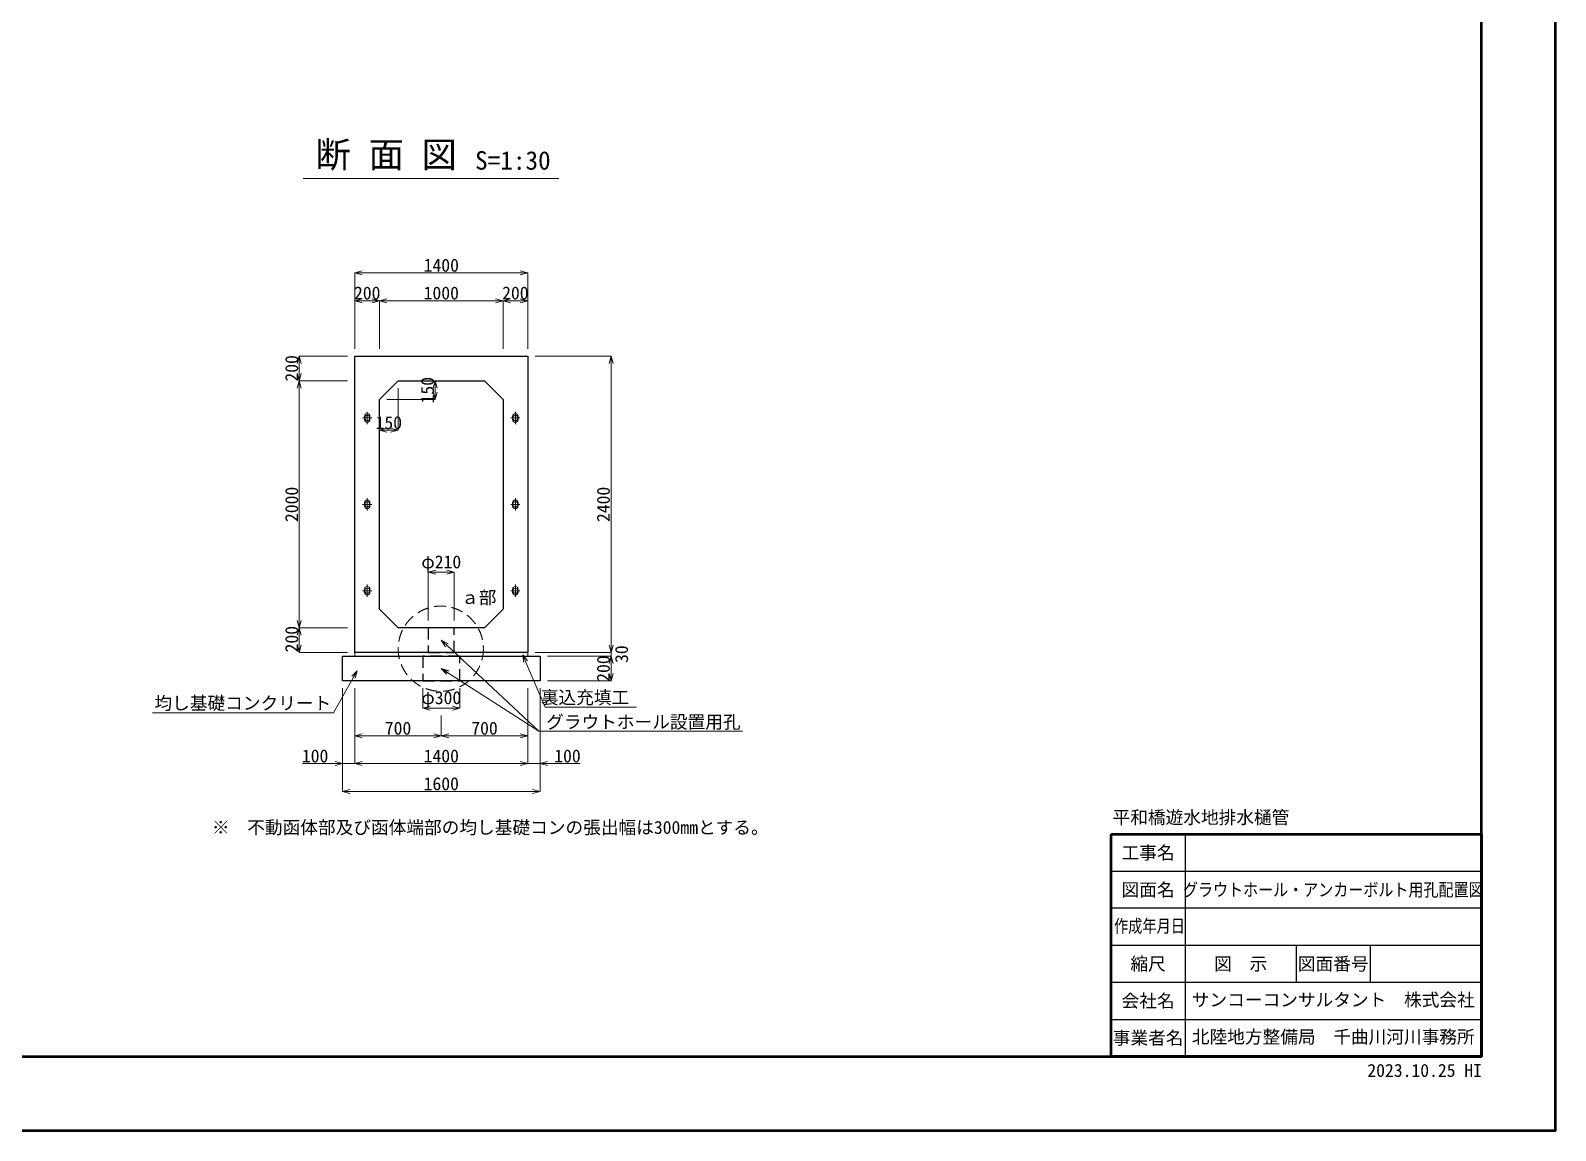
# Model space of a CAD drawing. Extents: x 1000 to 85100, y -10 to 59390.
# Drawn here: x 43923 to 85100, y -10 to 29690 of the extents above; entities that cross this region are included whole.
import ezdxf
from ezdxf import colors
from ezdxf.entities.mleader import LeaderData, LeaderLine
from ezdxf.enums import TextEntityAlignment as Align
from ezdxf.math import Vec2, Vec3

# ---------------------------------------------------------------- set-up
doc = ezdxf.new("R2010")
doc.units = 0
doc.header["$LTSCALE"] = 100
doc.header["$PDMODE"] = 34
doc.linetypes.add('CENTER2', pattern=[28.575, 19.05, -3.175, 3.175, -3.175])
doc.linetypes.add('HIDDEN2', pattern=[4.7625, 3.175, -1.5875])
doc.layers.get('0').update_dxf_attribs({"linetype": 'CONTINUOUS', "lineweight": 0})
doc.layers.get('DEFPOINTS').update_dxf_attribs({"color": 8, "linetype": 'CONTINUOUS', "lineweight": 0})
for name, color, linetype, lineweight in [('0その他', 7, 'CONTINUOUS', 13), ('0タイトル', 7, 'CONTINUOUS', 13), ('0中心線', 7, 'CENTER2', 5), ('0寸法', 7, 'CONTINUOUS', 5), ('0文字', 41, 'CONTINUOUS', 5), ('1Pca-BOX', 3, 'CONTINUOUS', 25), ('1グラウトホール', 1, 'HIDDEN2', 25), ('1シース・トランペットシース', 4, 'CONTINUOUS', 13), ('2均し基礎コンクリート', 140, 'CONTINUOUS', 13), ('2裏込充填工', 6, 'CONTINUOUS', 13), ('D-TTL', 2, 'CONTINUOUS', 50), ('D-TTL-FRAM', 7, 'CONTINUOUS', 50), ('D-TTL-LINE', 7, 'CONTINUOUS', 25), ('D-TTL-TXT', 7, 'CONTINUOUS', 25)]:
    doc.layers.add(name, color=color, linetype=linetype, lineweight=lineweight)
doc.styles.add('寸法文字', font='MS Gothic.ttf')
doc.dimstyles.new('1／100', dxfattribs={"dimscale": 100, "dimtxt": 3.5, "dimasz": 2, "dimexe": 0, "dimexo": 2, "dimgap": 0.3, "dimtad": 1, "dimdec": 0, "dimzin": 1, "dimdsep": 46, "dimtxsty": '寸法文字', "dimblk": 'OPEN30', "dimcen": 2.5, "dimclrd": 256, "dimclre": 256, "dimclrt": 256, "dimadec": 0, "dimazin": 0, "dimtfac": 1, "dimtdec": 0, "dimtmove": 0, "dimatfit": 3, "dimldrblk": 'OPEN30', "dimfxl": 1, "dimlwd": -1, "dimlwe": -1, "dimarcsym": 0})
doc.dimstyles.new('1／30', dxfattribs={"dimscale": 100, "dimtxt": 3.5, "dimasz": 2, "dimexe": 0, "dimexo": 2, "dimgap": 0.3, "dimtad": 1, "dimdec": 0, "dimlfac": 0.3, "dimzin": 1, "dimdsep": 46, "dimtxsty": '寸法文字', "dimblk": 'OPEN30', "dimcen": 2.5, "dimclrd": 256, "dimclre": 256, "dimclrt": 256, "dimadec": 0, "dimazin": 0, "dimtfac": 1, "dimtdec": 0, "dimtmove": 0, "dimatfit": 3, "dimldrblk": 'OPEN30', "dimfxl": 1, "dimlwd": -1, "dimlwe": -1, "dimarcsym": 0})

# ---------------------------------------------------------------- blocks, each defined once
blk = doc.blocks.new('_Open30')
at = {"color": 0, "linetype": 'ByBlock', "lineweight": -2}
for p, q in [((-1, 0.27), (0, 0)), ((0, 0), (-1, -0.27)), ((0, 0), (-1, 0))]:
    blk.add_line(p, q, dxfattribs=at)
blk = doc.blocks.new('*D53')
at = {"layer": '0寸法', "transparency": 16777216}
for p, q in [((52682, 21095), (52682, 22395)), ((52882, 22395), (53148, 22395)), ((53348, 21095), (53348, 22395))]:
    blk.add_line(p, q, dxfattribs=at)
at = {"layer": 'DEFPOINTS', "color": 0, "transparency": 16777216}
for p in [(53348, 22395), (52682, 20895), (53348, 20895)]:
    blk.add_point(p, dxfattribs=at)
at = {"layer": '0寸法', "transparency": 16777216, "xscale": 200, "yscale": 200, "zscale": 200, "rotation": 180}
blk.add_blockref('_Open30', (52682, 22395), dxfattribs=at)
at = {"layer": '0寸法', "transparency": 16777216, "xscale": 200, "yscale": 200, "zscale": 200}
blk.add_blockref('_Open30', (53348, 22395), dxfattribs=at)
at = {"layer": '0寸法', "transparency": 16777216, "insert": (53015, 22600), "char_height": 350, "attachment_point": 5, "style": '寸法文字'}
blk.add_mtext('200', dxfattribs=at)
blk = doc.blocks.new('*D54')
at = {"layer": '0寸法', "transparency": 16777216}
for p, q in [((53348, 21095), (53348, 22395)), ((53548, 22395), (56482, 22395)), ((56682, 21095), (56682, 22395))]:
    blk.add_line(p, q, dxfattribs=at)
at = {"layer": 'DEFPOINTS', "color": 0, "transparency": 16777216}
for p in [(56682, 22395), (53348, 20895), (56682, 20895)]:
    blk.add_point(p, dxfattribs=at)
at = {"layer": '0寸法', "transparency": 16777216, "xscale": 200, "yscale": 200, "zscale": 200, "rotation": 180}
blk.add_blockref('_Open30', (53348, 22395), dxfattribs=at)
at = {"layer": '0寸法', "transparency": 16777216, "xscale": 200, "yscale": 200, "zscale": 200}
blk.add_blockref('_Open30', (56682, 22395), dxfattribs=at)
at = {"layer": '0寸法', "transparency": 16777216, "insert": (55015, 22600), "char_height": 350, "attachment_point": 5, "style": '寸法文字'}
blk.add_mtext('1000', dxfattribs=at)
blk = doc.blocks.new('*D55')
at = {"layer": '0寸法', "transparency": 16777216}
for p, q in [((56682, 21095), (56682, 22395)), ((56882, 22395), (57148, 22395)), ((57348, 21095), (57348, 22395))]:
    blk.add_line(p, q, dxfattribs=at)
at = {"layer": 'DEFPOINTS', "color": 0, "transparency": 16777216}
for p in [(57348, 22395), (56682, 20895), (57348, 20895)]:
    blk.add_point(p, dxfattribs=at)
at = {"layer": '0寸法', "transparency": 16777216, "xscale": 200, "yscale": 200, "zscale": 200, "rotation": 180}
blk.add_blockref('_Open30', (56682, 22395), dxfattribs=at)
at = {"layer": '0寸法', "transparency": 16777216, "xscale": 200, "yscale": 200, "zscale": 200}
blk.add_blockref('_Open30', (57348, 22395), dxfattribs=at)
at = {"layer": '0寸法', "transparency": 16777216, "insert": (57015, 22600), "char_height": 350, "attachment_point": 5, "style": '寸法文字'}
blk.add_mtext('200', dxfattribs=at)
blk = doc.blocks.new('*D56')
at = {"layer": '0寸法', "transparency": 16777216}
for p, q in [((52682, 21095), (52682, 23145)), ((57148, 23145), (52882, 23145)), ((57348, 21095), (57348, 23145))]:
    blk.add_line(p, q, dxfattribs=at)
at = {"layer": 'DEFPOINTS', "color": 0, "transparency": 16777216}
for p in [(52682, 23145), (52682, 20895), (57348, 20895)]:
    blk.add_point(p, dxfattribs=at)
at = {"layer": '0寸法', "transparency": 16777216, "xscale": 200, "yscale": 200, "zscale": 200, "rotation": 180}
blk.add_blockref('_Open30', (52682, 23145), dxfattribs=at)
at = {"layer": '0寸法', "transparency": 16777216, "xscale": 200, "yscale": 200, "zscale": 200}
blk.add_blockref('_Open30', (57348, 23145), dxfattribs=at)
at = {"layer": '0寸法', "transparency": 16777216, "insert": (55015, 23350), "char_height": 350, "attachment_point": 5, "style": '寸法文字'}
blk.add_mtext('1400', dxfattribs=at)
blk = doc.blocks.new('*D57')
at = {"layer": '0寸法', "transparency": 16777216}
for p, q in [((52482, 20229), (51182, 20229)), ((51182, 20029), (51182, 13762)), ((52482, 13562), (51182, 13562))]:
    blk.add_line(p, q, dxfattribs=at)
at = {"layer": 'DEFPOINTS', "color": 0, "transparency": 16777216}
for p in [(52682, 20229), (51182, 13562), (52682, 13562)]:
    blk.add_point(p, dxfattribs=at)
at = {"layer": '0寸法', "transparency": 16777216, "xscale": 200, "yscale": 200, "zscale": 200}
for p, rotation in [((51182, 20229), 90), ((51182, 13562), 270)]:
    blk.add_blockref('_Open30', p, dxfattribs=dict(at, rotation=rotation))
at = {"layer": '0寸法', "transparency": 16777216, "insert": (50977, 16895), "char_height": 350, "attachment_point": 5, "rotation": 90, "style": '寸法文字'}
blk.add_mtext('2000', dxfattribs=at)
blk = doc.blocks.new('*D58')
at = {"layer": '0寸法', "transparency": 16777216}
for p, q in [((52482, 20895), (51182, 20895)), ((51182, 20695), (51182, 20429)), ((52482, 20229), (51182, 20229))]:
    blk.add_line(p, q, dxfattribs=at)
at = {"layer": 'DEFPOINTS', "color": 0, "transparency": 16777216}
for p in [(52682, 20895), (51182, 20229), (52682, 20229)]:
    blk.add_point(p, dxfattribs=at)
at = {"layer": '0寸法', "transparency": 16777216, "xscale": 200, "yscale": 200, "zscale": 200}
for p, rotation in [((51182, 20895), 90), ((51182, 20229), 270)]:
    blk.add_blockref('_Open30', p, dxfattribs=dict(at, rotation=rotation))
at = {"layer": '0寸法', "transparency": 16777216, "insert": (50977, 20568), "char_height": 350, "attachment_point": 5, "rotation": 90, "style": '寸法文字'}
blk.add_mtext('200', dxfattribs=at)
blk = doc.blocks.new('*D59')
at = {"layer": '0寸法', "transparency": 16777216}
for p, q in [((52482, 13562), (51182, 13562)), ((51182, 13362), (51182, 13095)), ((52482, 12895), (51182, 12895))]:
    blk.add_line(p, q, dxfattribs=at)
at = {"layer": 'DEFPOINTS', "color": 0, "transparency": 16777216}
for p in [(52682, 13562), (51182, 12895), (52682, 12895)]:
    blk.add_point(p, dxfattribs=at)
at = {"layer": '0寸法', "transparency": 16777216, "xscale": 200, "yscale": 200, "zscale": 200}
for p, rotation in [((51182, 13562), 90), ((51182, 12895), 270)]:
    blk.add_blockref('_Open30', p, dxfattribs=dict(at, rotation=rotation))
at = {"layer": '0寸法', "transparency": 16777216, "insert": (50977, 13256), "char_height": 350, "attachment_point": 5, "rotation": 90, "style": '寸法文字'}
blk.add_mtext('200', dxfattribs=at)
blk = doc.blocks.new('*D60')
at = {"layer": '0寸法', "transparency": 16777216}
for p, q in [((57548, 20895), (59598, 20895)), ((59598, 20695), (59598, 13095)), ((57548, 12895), (59598, 12895))]:
    blk.add_line(p, q, dxfattribs=at)
at = {"layer": 'DEFPOINTS', "color": 0, "transparency": 16777216}
for p in [(57348, 20895), (57348, 12895), (59598, 12895)]:
    blk.add_point(p, dxfattribs=at)
at = {"layer": '0寸法', "transparency": 16777216, "xscale": 200, "yscale": 200, "zscale": 200}
for p, rotation in [((59598, 20895), 90), ((59598, 12895), 270)]:
    blk.add_blockref('_Open30', p, dxfattribs=dict(at, rotation=rotation))
at = {"layer": '0寸法', "transparency": 16777216, "insert": (59393, 16895), "char_height": 350, "attachment_point": 5, "rotation": 90, "style": '寸法文字'}
blk.add_mtext('2400', dxfattribs=at)
blk = doc.blocks.new('*D61')
at = {"layer": '0寸法', "transparency": 16777216}
for p, q in [((57882, 12795), (59598, 12795)), ((59598, 12595), (59598, 12329)), ((57882, 12129), (59598, 12129))]:
    blk.add_line(p, q, dxfattribs=at)
at = {"layer": 'DEFPOINTS', "color": 0, "transparency": 16777216}
for p in [(57682, 12795), (57682, 12129), (59598, 12129)]:
    blk.add_point(p, dxfattribs=at)
at = {"layer": '0寸法', "transparency": 16777216, "xscale": 200, "yscale": 200, "zscale": 200}
for p, rotation in [((59598, 12795), 90), ((59598, 12129), 270)]:
    blk.add_blockref('_Open30', p, dxfattribs=dict(at, rotation=rotation))
at = {"layer": '0寸法', "transparency": 16777216, "insert": (59393, 12462), "char_height": 350, "attachment_point": 5, "rotation": 90, "style": '寸法文字'}
blk.add_mtext('200', dxfattribs=at)
blk = doc.blocks.new('*D62')
at = {"layer": '0寸法', "transparency": 16777216}
for p, q in [((59598, 13095), (59598, 13295)), ((57548, 12895), (59598, 12895)), ((57882, 12795), (59598, 12795)), ((59598, 12795), (59598, 12895)), ((59598, 12595), (59598, 12395))]:
    blk.add_line(p, q, dxfattribs=at)
at = {"layer": 'DEFPOINTS', "color": 0, "transparency": 16777216}
for p in [(57348, 12895), (57682, 12795), (59598, 12895)]:
    blk.add_point(p, dxfattribs=at)
at = {"layer": '0寸法', "transparency": 16777216, "xscale": 200, "yscale": 200, "zscale": 200}
for p, rotation in [((59598, 12895), 270), ((59598, 12795), 90)]:
    blk.add_blockref('_Open30', p, dxfattribs=dict(at, rotation=rotation))
at = {"layer": '0寸法', "transparency": 16777216, "insert": (59885, 12851), "char_height": 350, "attachment_point": 5, "rotation": 90, "style": '寸法文字'}
blk.add_mtext('30', dxfattribs=at)
blk = doc.blocks.new('*D63')
at = {"layer": '0寸法', "transparency": 16777216}
for p, q in [((52348, 11929), (52348, 9145)), ((57682, 11929), (57682, 9145)), ((52548, 9145), (57482, 9145))]:
    blk.add_line(p, q, dxfattribs=at)
at = {"layer": 'DEFPOINTS', "color": 0, "transparency": 16777216}
for p in [(52348, 12129), (57682, 12129), (57682, 9145)]:
    blk.add_point(p, dxfattribs=at)
at = {"layer": '0寸法', "transparency": 16777216, "xscale": 200, "yscale": 200, "zscale": 200, "rotation": 180}
blk.add_blockref('_Open30', (52348, 9145), dxfattribs=at)
at = {"layer": '0寸法', "transparency": 16777216, "xscale": 200, "yscale": 200, "zscale": 200}
blk.add_blockref('_Open30', (57682, 9145), dxfattribs=at)
at = {"layer": '0寸法', "transparency": 16777216, "insert": (55015, 9350), "char_height": 350, "attachment_point": 5, "style": '寸法文字'}
blk.add_mtext('1600', dxfattribs=at)
blk = doc.blocks.new('*D64')
at = {"layer": '0寸法', "transparency": 16777216}
for p, q in [((52682, 11929), (52682, 9895)), ((57348, 11929), (57348, 9895)), ((52882, 9895), (57148, 9895))]:
    blk.add_line(p, q, dxfattribs=at)
at = {"layer": 'DEFPOINTS', "color": 0, "transparency": 16777216}
for p in [(52682, 12129), (57348, 12129), (57348, 9895)]:
    blk.add_point(p, dxfattribs=at)
at = {"layer": '0寸法', "transparency": 16777216, "xscale": 200, "yscale": 200, "zscale": 200, "rotation": 180}
blk.add_blockref('_Open30', (52682, 9895), dxfattribs=at)
at = {"layer": '0寸法', "transparency": 16777216, "xscale": 200, "yscale": 200, "zscale": 200}
blk.add_blockref('_Open30', (57348, 9895), dxfattribs=at)
at = {"layer": '0寸法', "transparency": 16777216, "insert": (55015, 10100), "char_height": 350, "attachment_point": 5, "style": '寸法文字'}
blk.add_mtext('1400', dxfattribs=at)
blk = doc.blocks.new('*D65')
at = {"layer": '0寸法', "transparency": 16777216}
for p, q in [((52348, 11929), (52348, 9895)), ((52682, 11929), (52682, 9895)), ((52148, 9895), (51268, 9895)), ((52682, 9895), (52348, 9895)), ((52882, 9895), (53082, 9895))]:
    blk.add_line(p, q, dxfattribs=at)
at = {"layer": 'DEFPOINTS', "color": 0, "transparency": 16777216}
for p in [(52348, 12129), (52682, 12129), (52348, 9895)]:
    blk.add_point(p, dxfattribs=at)
at = {"layer": '0寸法', "transparency": 16777216, "xscale": 200, "yscale": 200, "zscale": 200}
blk.add_blockref('_Open30', (52348, 9895), dxfattribs=at)
at = {"layer": '0寸法', "transparency": 16777216, "xscale": 200, "yscale": 200, "zscale": 200, "rotation": 180}
blk.add_blockref('_Open30', (52682, 9895), dxfattribs=at)
at = {"layer": '0寸法', "transparency": 16777216, "insert": (51608, 10100), "char_height": 350, "attachment_point": 5, "style": '寸法文字'}
blk.add_mtext('100', dxfattribs=at)
blk = doc.blocks.new('*D66')
at = {"layer": '0寸法', "transparency": 16777216}
for p, q in [((57348, 11929), (57348, 9895)), ((57682, 11929), (57682, 9895)), ((57148, 9895), (56948, 9895)), ((57348, 9895), (57682, 9895)), ((57882, 9895), (58762, 9895))]:
    blk.add_line(p, q, dxfattribs=at)
at = {"layer": 'DEFPOINTS', "color": 0, "transparency": 16777216}
for p in [(57348, 12129), (57682, 12129), (57682, 9895)]:
    blk.add_point(p, dxfattribs=at)
at = {"layer": '0寸法', "transparency": 16777216, "xscale": 200, "yscale": 200, "zscale": 200}
blk.add_blockref('_Open30', (57348, 9895), dxfattribs=at)
at = {"layer": '0寸法', "transparency": 16777216, "xscale": 200, "yscale": 200, "zscale": 200, "rotation": 180}
blk.add_blockref('_Open30', (57682, 9895), dxfattribs=at)
at = {"layer": '0寸法', "transparency": 16777216, "insert": (58422, 10100), "char_height": 350, "attachment_point": 5, "style": '寸法文字'}
blk.add_mtext('100', dxfattribs=at)
blk = doc.blocks.new('*D67')
at = {"layer": '0寸法', "transparency": 16777216}
for p, q in [((54665, 13762), (54665, 15062)), ((54865, 15062), (55165, 15062)), ((55365, 13762), (55365, 15062))]:
    blk.add_line(p, q, dxfattribs=at)
at = {"layer": 'DEFPOINTS', "color": 0, "transparency": 16777216}
for p in [(55365, 15062), (54665, 13562), (55365, 13562)]:
    blk.add_point(p, dxfattribs=at)
at = {"layer": '0寸法', "transparency": 16777216, "xscale": 200, "yscale": 200, "zscale": 200, "rotation": 180}
blk.add_blockref('_Open30', (54665, 15062), dxfattribs=at)
at = {"layer": '0寸法', "transparency": 16777216, "xscale": 200, "yscale": 200, "zscale": 200}
blk.add_blockref('_Open30', (55365, 15062), dxfattribs=at)
at = {"layer": '0寸法', "transparency": 16777216, "insert": (55015, 15295), "char_height": 350, "attachment_point": 5, "style": '寸法文字'}
blk.add_mtext('φ210', dxfattribs=at)
blk = doc.blocks.new('*D68')
at = {"layer": '0寸法', "transparency": 16777216}
for p, q in [((54515, 11929), (54515, 11395)), ((55515, 11929), (55515, 11395)), ((54715, 11395), (55315, 11395))]:
    blk.add_line(p, q, dxfattribs=at)
at = {"layer": 'DEFPOINTS', "color": 0, "transparency": 16777216}
for p in [(54515, 12129), (55515, 12129), (55515, 11395)]:
    blk.add_point(p, dxfattribs=at)
at = {"layer": '0寸法', "transparency": 16777216, "xscale": 200, "yscale": 200, "zscale": 200, "rotation": 180}
blk.add_blockref('_Open30', (54515, 11395), dxfattribs=at)
at = {"layer": '0寸法', "transparency": 16777216, "xscale": 200, "yscale": 200, "zscale": 200}
blk.add_blockref('_Open30', (55515, 11395), dxfattribs=at)
at = {"layer": '0寸法', "transparency": 16777216, "insert": (55015, 11629), "char_height": 350, "attachment_point": 5, "style": '寸法文字'}
blk.add_mtext('φ300', dxfattribs=at)
blk = doc.blocks.new('*D69')
at = {"layer": '0寸法', "transparency": 16777216}
for p, q in [((52682, 11929), (52682, 10645)), ((55015, 11195), (55015, 10645)), ((52882, 10645), (54815, 10645))]:
    blk.add_line(p, q, dxfattribs=at)
at = {"layer": 'DEFPOINTS', "color": 0, "transparency": 16777216}
for p in [(52682, 12129), (55015, 11395), (55015, 10645)]:
    blk.add_point(p, dxfattribs=at)
at = {"layer": '0寸法', "transparency": 16777216, "xscale": 200, "yscale": 200, "zscale": 200, "rotation": 180}
blk.add_blockref('_Open30', (52682, 10645), dxfattribs=at)
at = {"layer": '0寸法', "transparency": 16777216, "xscale": 200, "yscale": 200, "zscale": 200}
blk.add_blockref('_Open30', (55015, 10645), dxfattribs=at)
at = {"layer": '0寸法', "transparency": 16777216, "insert": (53848, 10850), "char_height": 350, "attachment_point": 5, "style": '寸法文字'}
blk.add_mtext('700', dxfattribs=at)
blk = doc.blocks.new('*D70')
at = {"layer": '0寸法', "transparency": 16777216}
for p, q in [((57348, 11929), (57348, 10645)), ((55015, 11195), (55015, 10645)), ((55215, 10645), (57148, 10645))]:
    blk.add_line(p, q, dxfattribs=at)
at = {"layer": 'DEFPOINTS', "color": 0, "transparency": 16777216}
for p in [(57348, 12129), (55015, 11395), (57348, 10645)]:
    blk.add_point(p, dxfattribs=at)
at = {"layer": '0寸法', "transparency": 16777216, "xscale": 200, "yscale": 200, "zscale": 200, "rotation": 180}
blk.add_blockref('_Open30', (55015, 10645), dxfattribs=at)
at = {"layer": '0寸法', "transparency": 16777216, "xscale": 200, "yscale": 200, "zscale": 200}
blk.add_blockref('_Open30', (57348, 10645), dxfattribs=at)
at = {"layer": '0寸法', "transparency": 16777216, "insert": (56182, 10850), "char_height": 350, "attachment_point": 5, "style": '寸法文字'}
blk.add_mtext('700', dxfattribs=at)
blk = doc.blocks.new('*D71')
at = {"layer": '0寸法', "transparency": 16777216}
for p, q in [((54048, 20229), (54848, 20229)), ((54848, 20029), (54848, 19929)), ((53548, 19729), (54848, 19729))]:
    blk.add_line(p, q, dxfattribs=at)
at = {"layer": 'DEFPOINTS', "color": 0, "transparency": 16777216}
for p in [(53848, 20229), (53348, 19729), (54848, 19729)]:
    blk.add_point(p, dxfattribs=at)
at = {"layer": '0寸法', "transparency": 16777216, "xscale": 200, "yscale": 200, "zscale": 200}
for p, rotation in [((54848, 20229), 90), ((54848, 19729), 270)]:
    blk.add_blockref('_Open30', p, dxfattribs=dict(at, rotation=rotation))
at = {"layer": '0寸法', "transparency": 16777216, "insert": (54643, 19979), "char_height": 350, "attachment_point": 5, "rotation": 90, "style": '寸法文字'}
blk.add_mtext('150', dxfattribs=at)
blk = doc.blocks.new('*D72')
at = {"layer": '0寸法', "transparency": 16777216}
for p, q in [((53848, 20029), (53848, 18895)), ((53348, 19529), (53348, 18895)), ((53648, 18895), (53548, 18895))]:
    blk.add_line(p, q, dxfattribs=at)
at = {"layer": 'DEFPOINTS', "color": 0, "transparency": 16777216}
for p in [(53848, 20229), (53348, 19729), (53348, 18895)]:
    blk.add_point(p, dxfattribs=at)
at = {"layer": '0寸法', "transparency": 16777216, "xscale": 200, "yscale": 200, "zscale": 200, "rotation": 180}
blk.add_blockref('_Open30', (53348, 18895), dxfattribs=at)
at = {"layer": '0寸法', "transparency": 16777216, "xscale": 200, "yscale": 200, "zscale": 200}
blk.add_blockref('_Open30', (53848, 18895), dxfattribs=at)
at = {"layer": '0寸法', "transparency": 16777216, "insert": (53598, 19100), "char_height": 350, "attachment_point": 5, "style": '寸法文字'}
blk.add_mtext('150', dxfattribs=at)

msp = doc.modelspace()

# ---------------------------------------------------------------- linework, layer by layer
at = {"layer": '0その他', "linetype": 'HIDDEN2'}
msp.add_circle((55001.8, 12998.5), 1150, dxfattribs=at)
at = {"layer": '0タイトル'}
msp.add_line((51288.8, 25691.2), (58184.9, 25691.2), dxfattribs=at)
at = {"layer": '0中心線', "lineweight": 9}
for p, q in [((53015.1, 19395.4), (53015.1, 19062)), ((57015.1, 19395.4), (57015.1, 19062)), ((53138.4, 19228.7), (52891.7, 19228.7)), ((56891.7, 19228.7), (57138.4, 19228.7)), ((53138.4, 16895.4), (52891.7, 16895.4)), ((53015.1, 17062), (53015.1, 16728.7)), ((56891.7, 16895.4), (57138.4, 16895.4)), ((57015.1, 17062), (57015.1, 16728.7)), ((53138.4, 14562), (52891.7, 14562)), ((53015.1, 14395.4), (53015.1, 14728.7)), ((56891.7, 14562), (57138.4, 14562)), ((57015.1, 14395.4), (57015.1, 14728.7))]:
    msp.add_line(p, q, dxfattribs=at)
at = {"layer": '1Pca-BOX'}
for points in [[(57348.4, 20895.4), (57348.4, 12895.4), (52681.7, 12895.4), (52681.7, 20895.4)], [(56681.7, 19728.7), (56681.7, 14062), (56181.7, 13562), (53848.4, 13562), (53348.4, 14062), (53348.4, 19728.7), (53848.4, 20228.7), (56181.7, 20228.7)]]:
    msp.add_lwpolyline(points, close=True, dxfattribs=at)
at = {"layer": '1グラウトホール', "linetype": 'HIDDEN2'}
for points in [[(55365.1, 12895.4), (55365.1, 13562), (54665.1, 13562), (54665.1, 12895.4)], [(55515.1, 12128.7), (55515.1, 12795.4), (54515.1, 12795.4), (54515.1, 12128.7)]]:
    msp.add_lwpolyline(points, close=True, dxfattribs=at)
at = {"layer": '1シース・トランペットシース', "lineweight": 9}
for p, q in [((52941.7, 19185.4), (52941.7, 19272)), ((53088.4, 19185.4), (53088.4, 19272)), ((56941.7, 19185.4), (56941.7, 19272)), ((57088.4, 19185.4), (57088.4, 19272)), ((52941.7, 16852), (52941.7, 16938.7)), ((53088.4, 16852), (53088.4, 16938.7)), ((56941.7, 16852), (56941.7, 16938.7)), ((57088.4, 16852), (57088.4, 16938.7)), ((52941.7, 14605.4), (52941.7, 14518.7)), ((53088.4, 14605.4), (53088.4, 14518.7)), ((56941.7, 14605.4), (56941.7, 14518.7)), ((57088.4, 14605.4), (57088.4, 14518.7))]:
    msp.add_line(p, q, dxfattribs=at)
for centre in [(53015.1, 19228.7), (57015.1, 19228.7), (53015.1, 16895.4), (57015.1, 16895.4), (53015.1, 14562), (57015.1, 14562)]:
    msp.add_circle(centre, 70, dxfattribs=at)
for centre, start, end in [((53015.1, 19272), 0, 180), ((53015.1, 19185.4), 180, 0), ((57015.1, 19272), 0, 180), ((57015.1, 19185.4), 180, 0), ((53015.1, 16938.7), 0, 180), ((57015.1, 16938.7), 0, 180), ((53015.1, 16852), 180, 0), ((57015.1, 16852), 180, 0), ((53015.1, 14605.4), 0, 180), ((53015.1, 14518.7), 180, 0), ((57015.1, 14605.4), 0, 180), ((57015.1, 14518.7), 180, 0)]:
    msp.add_arc(centre, 73.3, start, end, dxfattribs=at)
at = {"layer": '2均し基礎コンクリート', "lineweight": 25}
msp.add_lwpolyline([(57681.7, 12128.7), (52348.4, 12128.7), (52348.4, 12795.4), (57681.7, 12795.4)], close=True, dxfattribs=at)
at = {"layer": '2裏込充填工'}
for p, q in [((52681.7, 12895.4), (52681.7, 12795.4)), ((52681.7, 12895.4), (57348.4, 12895.4)), ((52681.7, 12795.4), (57348.4, 12795.4)), ((57348.4, 12795.4), (57348.4, 12895.4))]:
    msp.add_line(p, q, dxfattribs=at)
at = {"layer": 'D-TTL'}
for points in [[(1000, -10), (85100, -10), (85100, 59390), (1000, 59390)], [(3000, 1990), (83100, 1990), (83100, 57390), (3000, 57390)]]:
    msp.add_lwpolyline(points, close=True, dxfattribs=at)
at = {"layer": 'D-TTL-FRAM'}
for p, q in [((73100, 7990), (83100, 7990)), ((73100, 1990), (73100, 7990)), ((83100, 7990), (83100, 1990)), ((83100, 1990), (73100, 1990))]:
    msp.add_line(p, q, dxfattribs=at)
at = {"layer": 'D-TTL-LINE'}
for p, q in [((75100, 7990), (75100, 1990)), ((73100, 6990), (83100, 6990)), ((83100, 5990), (73100, 5990)), ((73100, 4990), (83100, 4990)), ((78100, 4990), (78100, 3990)), ((80100, 4990), (80100, 3990)), ((83100, 3990), (73100, 3990)), ((73100, 2990), (83100, 2990))]:
    msp.add_line(p, q, dxfattribs=at)

# ---------------------------------------------------------------- texts
at = {"layer": '0タイトル', "style": '寸法文字'}
for s, height, p in [('断 面 図', 700, (53527.3, 25779)), ('S=1:30', 500, (56948.3, 25781.9))]:
    msp.add_text(s, height=height, dxfattribs=at).set_placement(p, align=Align.BOTTOM_CENTER)
at = {"layer": '0文字', "style": '寸法文字'}
msp.add_text('※\u3000不動函体部及び函体端部の均し基礎コンの張出幅は300mmとする。', height=350, dxfattribs=at).set_placement((48820.5, 7998.2))
at = {"layer": '0文字', "insert": (55549.8, 14167.6), "char_height": 350, "attachment_point": 7, "style": '寸法文字'}
msp.add_mtext('ａ部', dxfattribs=at)
at = {"layer": 'D-TTL-TXT', "style": '寸法文字'}
msp.add_text('平和橋遊水地排水樋管', height=350, dxfattribs=at).set_placement((73139.7, 8165.6), align=Align.BOTTOM_LEFT)
for s, p in [('工事名', (74100, 7490)), ('図面名', (74100, 6490)), ('縮尺', (74100, 4490)), ('図\u3000示', (76600, 4490)), ('図面番号', (79100, 4490)), ('会社名', (74100, 3490)), ('事業者名', (74100, 2490))]:
    msp.add_text(s, height=350, dxfattribs=at).set_placement(p, align=Align.MIDDLE_CENTER)
at = {"layer": 'D-TTL-TXT', "style": '寸法文字', "width": 0.85}
msp.add_text('グラウトホール・アンカーボルト用孔配置図', height=350, dxfattribs=at).set_placement((79100, 6490), align=Align.MIDDLE_CENTER)
at = {"layer": 'D-TTL-TXT', "style": '寸法文字', "width": 0.84179}
msp.add_text('作成年月日', height=350, dxfattribs=at).set_placement((73180.6, 5336.8), (75095, 5336.8), align=Align.FIT)
at = {"layer": 'D-TTL-TXT', "color": 7, "style": '寸法文字'}
for s, p in [('サンコーコンサルタント\u3000株式会社', (79100, 3518.6)), ('北陸地方整備局  千曲川河川事務所', (79100, 2518.6))]:
    msp.add_text(s, height=350, dxfattribs=at).set_placement(p, align=Align.MIDDLE_CENTER)
at = {"layer": 'DEFPOINTS', "style": '寸法文字'}
msp.add_text('2023.10.25 HI', height=350, dxfattribs=at).set_placement((83115.1, 1438), align=Align.RIGHT)

# ---------------------------------------------------------------- dimensions: what is measured, and where the dimension line sits
at = {"layer": '0寸法'}
for base, p1, p2, picture, middle in [((52681.7, 23145.4), (57348.4, 20895.4), (52681.7, 20895.4), '*D56', (55015.1, 23350.4)), ((56681.7, 22395.4), (53348.4, 20895.4), (56681.7, 20895.4), '*D54', (55015.1, 22600.4)), ((52348.4, 9895.4), (52681.7, 12128.7), (52348.4, 12128.7), '*D65', (51608.4, 10100.4)), ((57681.7, 9145.4), (52348.4, 12128.7), (57681.7, 12128.7), '*D63', (55015.1, 9350.4)), ((57348.4, 9895.4), (52681.7, 12128.7), (57348.4, 12128.7), '*D64', (55015.1, 10100.4)), ((55015.1, 10645.4), (52681.7, 12128.7), (55015.1, 11395.4), '*D69', (53848.4, 10850.4)), ((57348.4, 10645.4), (55015.1, 11395.4), (57348.4, 12128.7), '*D70', (56181.7, 10850.4)), ((57681.7, 9895.4), (57348.4, 12128.7), (57681.7, 12128.7), '*D66', (58421.8, 10100.4))]:
    dim = msp.add_linear_dim(base=base, p1=p1, p2=p2, dimstyle='1／30', dxfattribs=at)
    dim.commit()
    dim.dimension.update_dxf_attribs({"geometry": picture, "text_midpoint": middle})
for base, p1, p2, picture, middle in [((53348.4, 22395.4), (52681.7, 20895.4), (53348.4, 20895.4), '*D53', (53015.1, 22395.4)), ((57348.4, 22395.4), (56681.7, 20895.4), (57348.4, 20895.4), '*D55', (57015.1, 22395.4)), ((53348.4, 18895.4), (53848.4, 20228.7), (53348.4, 19728.7), '*D72', (53598.4, 18895.4))]:
    dim = msp.add_linear_dim(base=base, p1=p1, p2=p2, dimstyle='1／30', dxfattribs=at)
    dim.commit()
    dim.dimension.update_dxf_attribs({"geometry": picture, "text_midpoint": middle, "dimtype": 160})
for base, p1, p2, picture, middle in [((51181.7, 20228.7), (52681.7, 20895.4), (52681.7, 20228.7), '*D58', (50976.7, 20567.5)), ((51181.7, 12895.4), (52681.7, 13562), (52681.7, 12895.4), '*D59', (50976.7, 13256.2)), ((59598.4, 12895.4), (57681.7, 12795.4), (57348.4, 12895.4), '*D62', (59885.3, 12850.7))]:
    dim = msp.add_linear_dim(base=base, p1=p1, p2=p2, angle=90, dimstyle='1／30', override={"dimtmove": 2}, dxfattribs=at)
    dim.commit()
    dim.dimension.update_dxf_attribs({"geometry": picture, "text_midpoint": middle, "dimtype": 160})
for base, p1, p2, picture, middle in [((59598.4, 12895.4), (57348.4, 20895.4), (57348.4, 12895.4), '*D60', (59393.4, 16895.4)), ((51181.7, 13562), (52681.7, 20228.7), (52681.7, 13562), '*D57', (50976.7, 16895.4))]:
    dim = msp.add_linear_dim(base=base, p1=p1, p2=p2, angle=90, dimstyle='1／30', dxfattribs=at)
    dim.commit()
    dim.dimension.update_dxf_attribs({"geometry": picture, "text_midpoint": middle})
for base, p1, p2, picture, middle in [((54848.4, 19728.7), (53848.4, 20228.7), (53348.4, 19728.7), '*D71', (54848.4, 19978.7)), ((59598.4, 12128.7), (57681.7, 12795.4), (57681.7, 12128.7), '*D61', (59598.4, 12462))]:
    dim = msp.add_linear_dim(base=base, p1=p1, p2=p2, angle=90, dimstyle='1／30', dxfattribs=at)
    dim.commit()
    dim.dimension.update_dxf_attribs({"geometry": picture, "text_midpoint": middle, "dimtype": 160})
for base, p1, p2, picture, middle in [((55365.1, 15062), (54665.1, 13562), (55365.1, 13562), '*D67', (55015.1, 15062)), ((55515.1, 11395.4), (54515.1, 12128.7), (55515.1, 12128.7), '*D68', (55015.1, 11395.4))]:
    dim = msp.add_linear_dim(base=base, p1=p1, p2=p2, text='φ<>', dimstyle='1／30', dxfattribs=at)
    dim.commit()
    dim.dimension.update_dxf_attribs({"geometry": picture, "text_midpoint": middle, "dimtype": 160})

# ---------------------------------------------------------------- leaders
at = {"layer": '0文字'}
msp.add_leader([(55015.1, 12462), (57645.4, 10776.1)], dimstyle='1／100', override={"dimgap": 0.3, "dimtad": 1, "dimtxsty": '寸法文字'}, dxfattribs=at)
ml = msp.add_multileader_mtext('Standard', dxfattribs=at)
ml.set_content('グラウトホール設置用孔', color=256, style='寸法文字')
ml.set_leader_properties(color=256, linetype='ByLayer', lineweight=-1)
ml.set_arrow_properties(name='OPEN30')
ml.build(insert=Vec2(0, 0))
ml.multileader.update_dxf_attribs({"text_left_attachment_type": 6, "text_right_attachment_type": 6, "dogleg_length": 0, "arrow_head_size": 200, "scale": 100})
ctx = ml.context
ctx.base_point, ctx.scale, ctx.char_height, ctx.arrow_head_size, ctx.landing_gap_size, ctx.plane_origin = Vec3(57645.4, 10776.1), 100, 350, 200, 200, Vec3(55457.8, 13919.9)
ctx.left_attachment, ctx.right_attachment = 6, 6
notes = []
notes.append((ctx, [(0, (1, 1, 0), (57645.4, 10776.1), (1, 0), 0, [(0, [(55015.1, 13228.7)], 0, [])])]))
ctx.mtext.insert, ctx.mtext.line_spacing_factor, ctx.mtext.flow_direction = Vec3(57845.4, 11196.1), 0.857143, 5
ml = msp.add_multileader_mtext('Standard', dxfattribs=at)
ml.set_content('裏込充填工', color=256, style='寸法文字')
ml.set_leader_properties(color=256, linetype='ByLayer', lineweight=-1)
ml.set_arrow_properties(name='OPEN30')
ml.build(insert=Vec2(0, 0))
ml.multileader.update_dxf_attribs({"text_left_attachment_type": 5, "text_right_attachment_type": 5, "dogleg_length": 0.376, "arrow_head_size": 200, "scale": 100})
ctx = ml.context
ctx.base_point, ctx.scale, ctx.char_height, ctx.arrow_head_size, ctx.landing_gap_size, ctx.plane_origin = Vec3(57854.4, 11417.8), 100, 350, 200, 20, Vec3(57312.4, 12545.7)
ctx.left_attachment, ctx.right_attachment, ctx.text_align_type = 5, 5, 2
notes.append((ctx, [(0, (1, 1, 0), (57816.8, 11417.8), (1, 0), 37.6, [(0, [(57214, 12834.8)], 0, [])])]))
ctx.mtext.insert, ctx.mtext.alignment, ctx.mtext.flow_direction = Vec3(60089.8, 11857.3), 3, 5
ml = msp.add_multileader_mtext('Standard', dxfattribs=at)
ml.set_content('均し基礎コンクリート', color=256, style='寸法文字')
ml.set_leader_properties(color=256, linetype='ByLayer', lineweight=-1)
ml.set_arrow_properties(name='OPEN30')
ml.build(insert=Vec2(0, 0))
ml.multileader.update_dxf_attribs({"text_left_attachment_type": 5, "text_right_attachment_type": 5, "dogleg_length": 0.376, "arrow_head_size": 200, "scale": 100})
ctx = ml.context
ctx.base_point, ctx.scale, ctx.char_height, ctx.arrow_head_size, ctx.landing_gap_size, ctx.plane_origin = Vec3(47575.2, 11264.3), 100, 350, 200, 20, Vec3(52636.7, 12214.3)
ctx.left_attachment, ctx.right_attachment, ctx.text_align_type = 5, 5, 2
notes.append((ctx, [(0, (1, 1, 0), (52101.5, 11264.3), (-1, 0), 37.6, [(0, [(52745.6, 12402.9)], 0, [])])]))
ctx.mtext.insert, ctx.mtext.alignment, ctx.mtext.flow_direction = Vec3(52044, 11703.8), 3, 5
for ctx, leaders in notes:
    for number, flags, end, landing, length, lines in leaders:
        leader = LeaderData()
        leader.index, (leader.has_last_leader_line, leader.has_dogleg_vector, leader.attachment_direction) = number, flags
        leader.last_leader_point, leader.dogleg_vector, leader.dogleg_length = Vec3(end), Vec3(landing), length
        for number, points, colour, breaks in lines:
            line = LeaderLine()
            line.index, line.vertices, line.color, line.breaks = number, Vec3.list(points), colors.encode_raw_color(colour), breaks
            leader.lines.append(line)
        ctx.leaders.append(leader)

doc.saveas('drawing.dxf')
